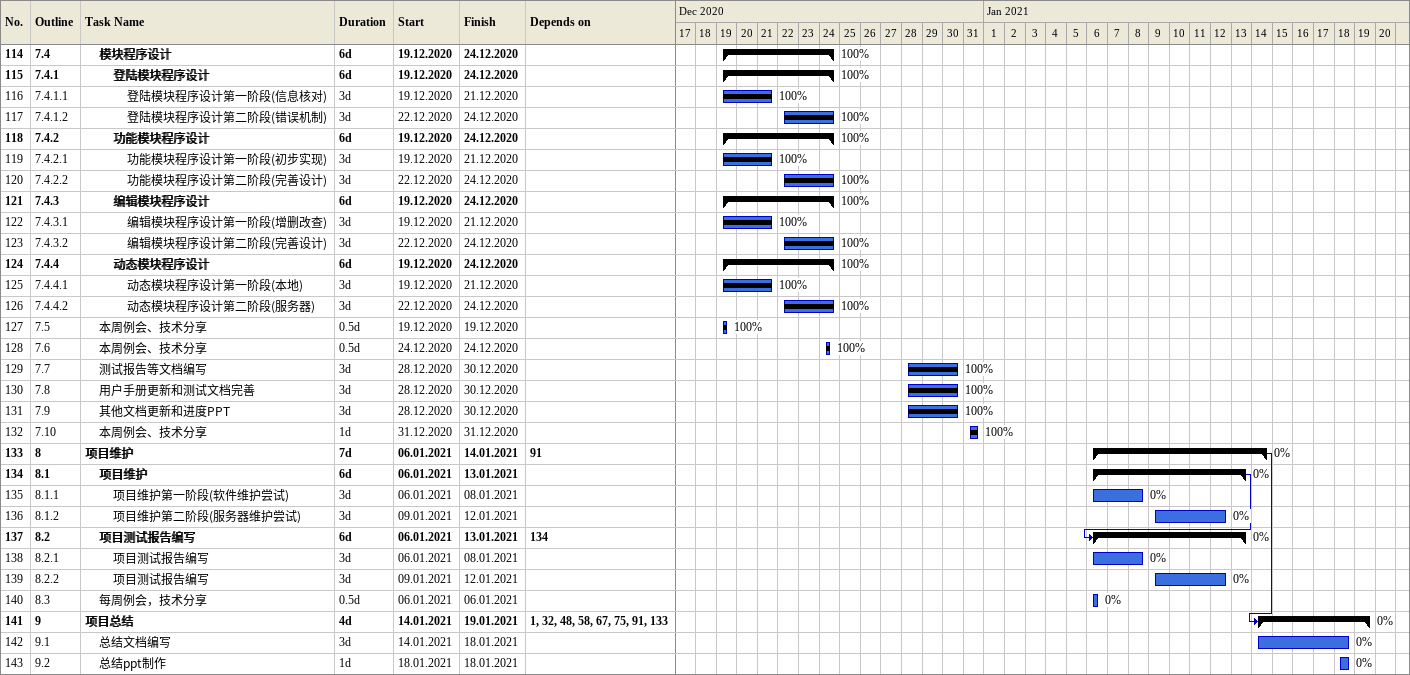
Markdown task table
| ID | WBS | Task | Duration | Start | Finish | Predecessors | % complete |
|---|---|---|---|---|---|---|---|
| 114 | 7.4 | **模块程序设计** | 6d | 2020-12-19 | 2020-12-24 |  | 100 |
| 115 | 7.4.1 | **登陆模块程序设计** | 6d | 2020-12-19 | 2020-12-24 |  | 100 |
| 116 | 7.4.1.1 | 登陆模块程序设计第一阶段(信息核对) | 3d | 2020-12-19 | 2020-12-21 |  | 100 |
| 117 | 7.4.1.2 | 登陆模块程序设计第二阶段(错误机制) | 3d | 2020-12-22 | 2020-12-24 |  | 100 |
| 118 | 7.4.2 | **功能模块程序设计** | 6d | 2020-12-19 | 2020-12-24 |  | 100 |
| 119 | 7.4.2.1 | 功能模块程序设计第一阶段(初步实现) | 3d | 2020-12-19 | 2020-12-21 |  | 100 |
| 120 | 7.4.2.2 | 功能模块程序设计第二阶段(完善设计) | 3d | 2020-12-22 | 2020-12-24 |  | 100 |
| 121 | 7.4.3 | **编辑模块程序设计** | 6d | 2020-12-19 | 2020-12-24 |  | 100 |
| 122 | 7.4.3.1 | 编辑模块程序设计第一阶段(增删改查) | 3d | 2020-12-19 | 2020-12-21 |  | 100 |
| 123 | 7.4.3.2 | 编辑模块程序设计第二阶段(完善设计) | 3d | 2020-12-22 | 2020-12-24 |  | 100 |
| 124 | 7.4.4 | **动态模块程序设计** | 6d | 2020-12-19 | 2020-12-24 |  | 100 |
| 125 | 7.4.4.1 | 动态模块程序设计第一阶段(本地) | 3d | 2020-12-19 | 2020-12-21 |  | 100 |
| 126 | 7.4.4.2 | 动态模块程序设计第二阶段(服务器) | 3d | 2020-12-22 | 2020-12-24 |  | 100 |
| 127 | 7.5 | 本周例会、技术分享 | 0.5d | 2020-12-19 | 2020-12-19 |  | 100 |
| 128 | 7.6 | 本周例会、技术分享 | 0.5d | 2020-12-24 | 2020-12-24 |  | 100 |
| 129 | 7.7 | 测试报告等文档编写 | 3d | 2020-12-28 | 2020-12-30 |  | 100 |
| 130 | 7.8 | 用户手册更新和测试文档完善 | 3d | 2020-12-28 | 2020-12-30 |  | 100 |
| 131 | 7.9 | 其他文档更新和进度PPT | 3d | 2020-12-28 | 2020-12-30 |  | 100 |
| 132 | 7.10 | 本周例会、技术分享 | 1d | 2020-12-31 | 2020-12-31 |  | 100 |
| 133 | 8 | **项目维护** | 7d | 2021-01-06 | 2021-01-14 | 91 | 0 |
| 134 | 8.1 | **项目维护** | 6d | 2021-01-06 | 2021-01-13 |  | 0 |
| 135 | 8.1.1 | 项目维护第一阶段(软件维护尝试) | 3d | 2021-01-06 | 2021-01-08 |  | 0 |
| 136 | 8.1.2 | 项目维护第二阶段(服务器维护尝试) | 3d | 2021-01-09 | 2021-01-12 |  | 0 |
| 137 | 8.2 | **项目测试报告编写** | 6d | 2021-01-06 | 2021-01-13 | 134 | 0 |
| 138 | 8.2.1 | 项目测试报告编写 | 3d | 2021-01-06 | 2021-01-08 |  | 0 |
| 139 | 8.2.2 | 项目测试报告编写 | 3d | 2021-01-09 | 2021-01-12 |  | 0 |
| 140 | 8.3 | 每周例会，技术分享 | 0.5d | 2021-01-06 | 2021-01-06 |  | 0 |
| 141 | 9 | **项目总结** | 4d | 2021-01-14 | 2021-01-19 | 1, 32, 48, 58, 67, 75, 91, 133 | 0 |
| 142 | 9.1 | 总结文档编写 | 3d | 2021-01-14 | 2021-01-18 |  | 0 |
| 143 | 9.2 | 总结ppt制作 | 1d | 2021-01-18 | 2021-01-18 |  | 0 |
